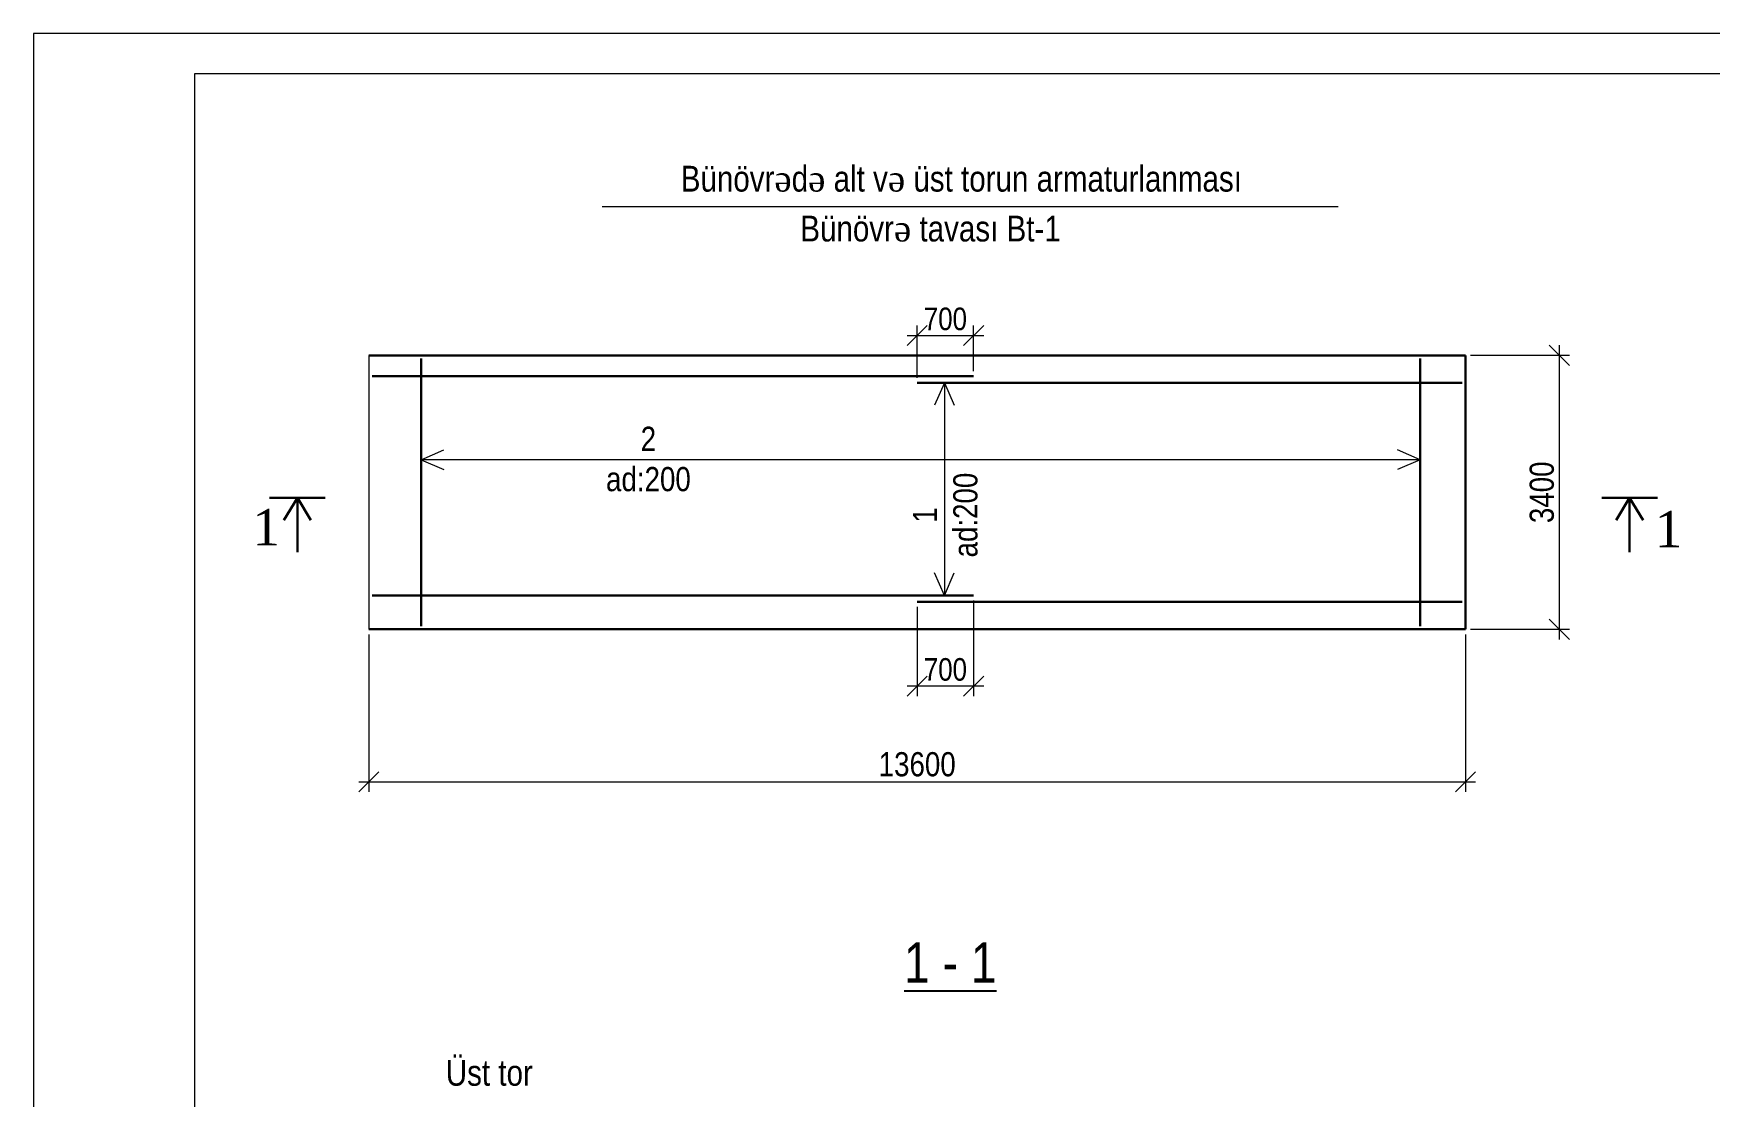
# Model space of a CAD drawing. Header units: millimetres. Extents: x -23631 to 2610815, y 484233 to 2921318.
# Drawn here: x 1736455 to 1757241, y 1432738 to 1445930 of the extents above; entities that cross this region are included whole.
import ezdxf

# ---------------------------------------------------------------- set-up
doc = ezdxf.new("R2010")
doc.units = ezdxf.units.MM
doc.layers.add('text', color=7, linetype='Continuous')
doc.layers.add('перегородка', color=130, linetype='Continuous', lineweight=20)
doc.styles.add('style1', font='arial.ttf')
doc.styles.add('style6', font='ARIALN.TTF', dxfattribs={"height": 300})
doc.styles.add('Times New Roman', font='times.ttf')
doc.dimstyles.new('DIM_100', dxfattribs={"dimscale": 100, "dimtxt": 2.5, "dimasz": 2.5, "dimexe": 1.25, "dimexo": 0.625, "dimtad": 1, "dimdec": 0, "dimtxsty": 'style1', "dimblk": 'OBLIQUE', "dimcen": 2.5, "dimdle": 1.25, "dimclrd": 251, "dimclre": 251, "dimaunit": 1, "dimadec": 3, "dimazin": 0, "dimtfac": 1, "dimtdec": 0, "dimtmove": 1, "dimatfit": 3, "dimfxl": 1.25, "dimlwd": 5, "dimlwe": 5, "dimarcsym": 0})

# ---------------------------------------------------------------- blocks, each defined once
blk = doc.blocks.new('_Oblique')
at = {"color": 0, "linetype": 'ByBlock', "lineweight": -2}
blk.add_line((-0.5, -0.5), (0.5, 0.5), dxfattribs=at)
blk = doc.blocks.new('*D108')
at = {"color": 251, "lineweight": 5, "transparency": 16777216}
for p, q in [((1754277, 1441936), (1755504, 1441936)), ((1754277, 1438536), (1755504, 1438536))]:
    blk.add_line(p, q, dxfattribs=at)
at = {"color": 251, "linetype": 'ByBlock', "lineweight": 5, "transparency": 16777216}
blk.add_line((1755379, 1442061), (1755379, 1438411), dxfattribs=at)
at = {"layer": 'Defpoints', "color": 0, "transparency": 16777216}
for p in [(1754215, 1441936), (1754215, 1438536), (1755379, 1438536)]:
    blk.add_point(p, dxfattribs=at)
at = {"color": 251, "lineweight": 5, "transparency": 16777216, "xscale": 250, "yscale": 250, "zscale": 250}
for p, rotation in [((1755379, 1441936), 90), ((1755379, 1438536), 270)]:
    blk.add_blockref('_Oblique', p, dxfattribs=dict(at, rotation=rotation))
at = {"color": 0, "transparency": 16777216, "insert": (1755163, 1440236), "char_height": 300, "attachment_point": 5, "rotation": 90, "style": 'style6'}
blk.add_mtext('3400', dxfattribs=at)
blk = doc.blocks.new('*D109')
at = {"color": 251, "lineweight": 5, "transparency": 16777216}
for p, q in [((1740615, 1438473), (1740615, 1436518)), ((1754215, 1438473), (1754215, 1436518))]:
    blk.add_line(p, q, dxfattribs=at)
at = {"color": 251, "linetype": 'ByBlock', "lineweight": 5, "transparency": 16777216}
blk.add_line((1740490, 1436643), (1754340, 1436643), dxfattribs=at)
at = {"layer": 'Defpoints', "color": 0, "transparency": 16777216}
for p in [(1740615, 1438536), (1754215, 1438536), (1754215, 1436643)]:
    blk.add_point(p, dxfattribs=at)
at = {"color": 251, "lineweight": 5, "transparency": 16777216, "xscale": 250, "yscale": 250, "zscale": 250, "rotation": 180}
blk.add_blockref('_Oblique', (1740615, 1436643), dxfattribs=at)
at = {"color": 251, "lineweight": 5, "transparency": 16777216, "xscale": 250, "yscale": 250, "zscale": 250}
blk.add_blockref('_Oblique', (1754215, 1436643), dxfattribs=at)
at = {"color": 0, "transparency": 16777216, "insert": (1747415, 1436859), "char_height": 300, "attachment_point": 5, "style": 'style6'}
blk.add_mtext('13600', dxfattribs=at)
blk = doc.blocks.new('*D110')
at = {"color": 251, "linetype": 'ByBlock', "lineweight": 5, "transparency": 16777216}
blk.add_line((1747290, 1442181), (1748240, 1442181), dxfattribs=at)
at = {"color": 251, "lineweight": 5, "transparency": 16777216}
for p, q in [((1747415, 1441658), (1747415, 1442306)), ((1748115, 1441738), (1748115, 1442306))]:
    blk.add_line(p, q, dxfattribs=at)
at = {"layer": 'Defpoints', "color": 0, "transparency": 16777216}
for p in [(1748115, 1442181), (1747415, 1441596), (1748115, 1441676)]:
    blk.add_point(p, dxfattribs=at)
at = {"color": 251, "lineweight": 5, "transparency": 16777216, "xscale": 250, "yscale": 250, "zscale": 250, "rotation": 180}
blk.add_blockref('_Oblique', (1747415, 1442181), dxfattribs=at)
at = {"color": 251, "lineweight": 5, "transparency": 16777216, "xscale": 250, "yscale": 250, "zscale": 250}
blk.add_blockref('_Oblique', (1748115, 1442181), dxfattribs=at)
at = {"color": 0, "transparency": 16777216, "insert": (1747765, 1442386), "char_height": 300, "attachment_point": 5, "style": 'style6'}
blk.add_mtext('{\\H0.93333x;700}', dxfattribs=at)
blk = doc.blocks.new('*D111')
at = {"color": 251, "lineweight": 5, "transparency": 16777216}
for p, q in [((1747415, 1438813), (1747415, 1437706)), ((1748115, 1438893), (1748115, 1437706))]:
    blk.add_line(p, q, dxfattribs=at)
at = {"color": 251, "linetype": 'ByBlock', "lineweight": 5, "transparency": 16777216}
blk.add_line((1748240, 1437831), (1747290, 1437831), dxfattribs=at)
at = {"layer": 'Defpoints', "color": 0, "transparency": 16777216}
for p in [(1747415, 1438876), (1748115, 1438956), (1747415, 1437831)]:
    blk.add_point(p, dxfattribs=at)
at = {"color": 251, "lineweight": 5, "transparency": 16777216, "xscale": 250, "yscale": 250, "zscale": 250, "rotation": 180}
blk.add_blockref('_Oblique', (1747415, 1437831), dxfattribs=at)
at = {"color": 251, "lineweight": 5, "transparency": 16777216, "xscale": 250, "yscale": 250, "zscale": 250}
blk.add_blockref('_Oblique', (1748115, 1437831), dxfattribs=at)
at = {"color": 0, "transparency": 16777216, "insert": (1747765, 1438036), "char_height": 300, "attachment_point": 5, "style": 'style6'}
blk.add_mtext('{\\H0.93333x;700}', dxfattribs=at)
blk = doc.blocks.new('üü')
at = {"lineweight": 15}
for points in [[(3716207, 329430), (3765821, 329430), (3765821, 364480), (3716207, 364480)], [(3718676, 330047), (3765204, 330047), (3765204, 363863), (3718676, 363863)]]:
    blk.add_lwpolyline(points, close=True, dxfattribs=at)

msp = doc.modelspace()

# ---------------------------------------------------------------- linework, layer by layer
at = {"layer": 'перегородка', "color": 7, "ltscale": 10000}
for p, q in [((1743509.9, 1443782.2), (1752635.9, 1443782.2)), ((1749864.5, 1441935.8), (1740614.5, 1441935.8)), ((1740614.5, 1441935.8), (1740614.5, 1438535.8)), ((1740614.5, 1441935.8), (1740614.5, 1441895.8)), ((1740614.5, 1441935.8), (1740654.5, 1441935.8)), ((1740614.5, 1441935.8), (1740654.5, 1441935.8)), ((1740614.5, 1441935.8), (1740614.5, 1441895.8)), ((1749864.5, 1441935.8), (1749824.5, 1441935.8)), ((1749864.5, 1441935.8), (1749824.5, 1441935.8)), ((1747753.3, 1441595.8), (1747631, 1441315.8)), ((1747753.3, 1441595.8), (1747753.3, 1438955.8)), ((1747753.3, 1441595.8), (1747875.5, 1441315.8)), ((1741264.4, 1440640.3), (1741544.4, 1440762.6)), ((1753654.7, 1440640.3), (1753373.9, 1440762.6)), ((1753654.7, 1440640.3), (1741264.4, 1440640.3)), ((1741264.4, 1440640.3), (1741544.4, 1440518.1)), ((1753654.7, 1440640.3), (1753373.9, 1440518.1)), ((1747753.3, 1438955.8), (1747631, 1439235.8)), ((1747753.3, 1438955.8), (1747875.5, 1439235.8)), ((1740614.5, 1438535.8), (1749864.5, 1438535.8))]:
    msp.add_line(p, q, dxfattribs=at)
at = {"layer": 'перегородка', "color": 7, "lineweight": 30, "ltscale": 10000}
for p, q in [((1740614.5, 1441935.8), (1754214.5, 1441935.8)), ((1754214.5, 1441935.8), (1754214.5, 1438535.8)), ((1741264.4, 1441895.8), (1741264.4, 1438575.8)), ((1753654.7, 1441895.8), (1753654.7, 1438575.8)), ((1740654.5, 1441675.8), (1748114.5, 1441675.8)), ((1747414.5, 1441595.8), (1754174.5, 1441595.8)), ((1739382, 1440167.4), (1740073.5, 1440167.4)), ((1739727.7, 1440167.4), (1739559.2, 1439888.2)), ((1739727.7, 1440167.4), (1739727.7, 1439494.9)), ((1739727.7, 1440167.4), (1739896.2, 1439888.2)), ((1756596.4, 1440167.4), (1755904.9, 1440167.4)), ((1756250.7, 1440167.4), (1756082.2, 1439888.2)), ((1756250.7, 1440167.4), (1756250.7, 1439494.9)), ((1756250.7, 1440167.4), (1756419.1, 1439888.2)), ((1740654.5, 1438955.8), (1748114.5, 1438955.8)), ((1747414.5, 1438875.8), (1754174.5, 1438875.8)), ((1740614.5, 1438535.8), (1754214.5, 1438535.8))]:
    msp.add_line(p, q, dxfattribs=at)

# ---------------------------------------------------------------- block references
at = {"xscale": 0.8095442897741573, "yscale": 0.8095442897741573, "zscale": 0.8095442897741573}
msp.add_blockref('üü', (-1271979, 1150866.9), dxfattribs=at)

# ---------------------------------------------------------------- texts
at = {"layer": 'text', "color": 0, "attachment_point": 1, "style": 'style6'}
for s, insert, char_height in [('{\\L1 - 1}', (1747251.8, 1434650.6), 500), ('{\\fArial Narrow|b0|i0|c238|p34;Üst tor}', (1741568.6, 1433191.5), 320)]:
    msp.add_mtext(s, dxfattribs=dict(at, insert=insert, char_height=char_height))
at = {"layer": 'перегородка', "color": 7, "ltscale": 10000}
for s, insert, char_height, attachment_point, style in [('{\\fArial Narrow|b0|i0|c238|p34;Bünövr\\fTimes New Roman|b0|i0|c238|p18;ə\\fArial Narrow|b0|i0|c238|p34;d\\fTimes New Roman|b0|i0|c238|p18;ə\\fArial Narrow|b0|i0|c238|p34; alt v\\fTimes New Roman|b0|i0|c238|p18;ə\\fArial Narrow|b0|i0|c238|p34; üst torun armaturlanması}', (1744482.7, 1444288), 320, 1, 'style6'), ('{\\fArial Narrow|b0|i0|c238|p34;Bünövr\\fTimes New Roman|b0|i0|c238|p18;ə\\fArial Narrow|b0|i0|c238|p34; tavası }B{\\fArial Narrow|b0|i0|c238|p34;t-1}', (1745965.4, 1443669.1), 320, 1, 'style6'), ('2{\\fArial Narrow|b0|i0|c186|p34;\\P\\fArial Narrow|b0|i0|c238|p34;ad:200}', (1744081.4, 1441049.9), 300, 2, 'style6'), ('1', (1739170.3, 1440027.3), 450, 1, 'Times New Roman'), ('1', (1756903.2, 1440004.8), 450, 3, 'Times New Roman')]:
    msp.add_mtext(s, dxfattribs=dict(at, insert=insert, char_height=char_height, attachment_point=attachment_point, style=style))
at = {"layer": 'перегородка', "color": 7, "ltscale": 10000, "insert": (1747362.2, 1439953.5), "char_height": 300, "attachment_point": 2, "rotation": 90, "style": 'style6'}
msp.add_mtext('{\\fArial Narrow|b0|i0|c186|p34;1}\\P{\\fArial Narrow|b0|i0|c238|p34;ad:200}', dxfattribs=at)

# ---------------------------------------------------------------- dimensions: what is measured, and where the dimension line sits
for base, p1, p2, picture, middle in [((1748114.5, 1442181), (1747414.5, 1441595.8), (1748114.5, 1441675.8), '*D110', (1747764.5, 1442181)), ((1747414.5, 1437830.7), (1748114.5, 1438955.8), (1747414.5, 1438875.8), '*D111', (1747764.5, 1437830.7))]:
    dim = msp.add_linear_dim(base=base, p1=p1, p2=p2, text='{\\H0.93333x;<>}', dimstyle='DIM_100', override={"dimtxsty": 'style6'})
    dim.commit()
    dim.dimension.update_dxf_attribs({"geometry": picture, "text_midpoint": middle, "dimtype": 160})
dim = msp.add_linear_dim(base=(1755379, 1438535.8), p1=(1754214.5, 1441935.8), p2=(1754214.5, 1438535.8), angle=90, dimstyle='DIM_100', override={"dimtxsty": 'style6'})
dim.commit()
dim.dimension.update_dxf_attribs({"geometry": '*D108', "text_midpoint": (1755163.3, 1440235.8)})
dim = msp.add_linear_dim(base=(1754214.5, 1436643.3), p1=(1740614.5, 1438535.8), p2=(1754214.5, 1438535.8), dimstyle='DIM_100', override={"dimtxsty": 'style6'})
dim.commit()
dim.dimension.update_dxf_attribs({"geometry": '*D109', "text_midpoint": (1747414.5, 1436858.9)})

doc.saveas('drawing.dxf')
